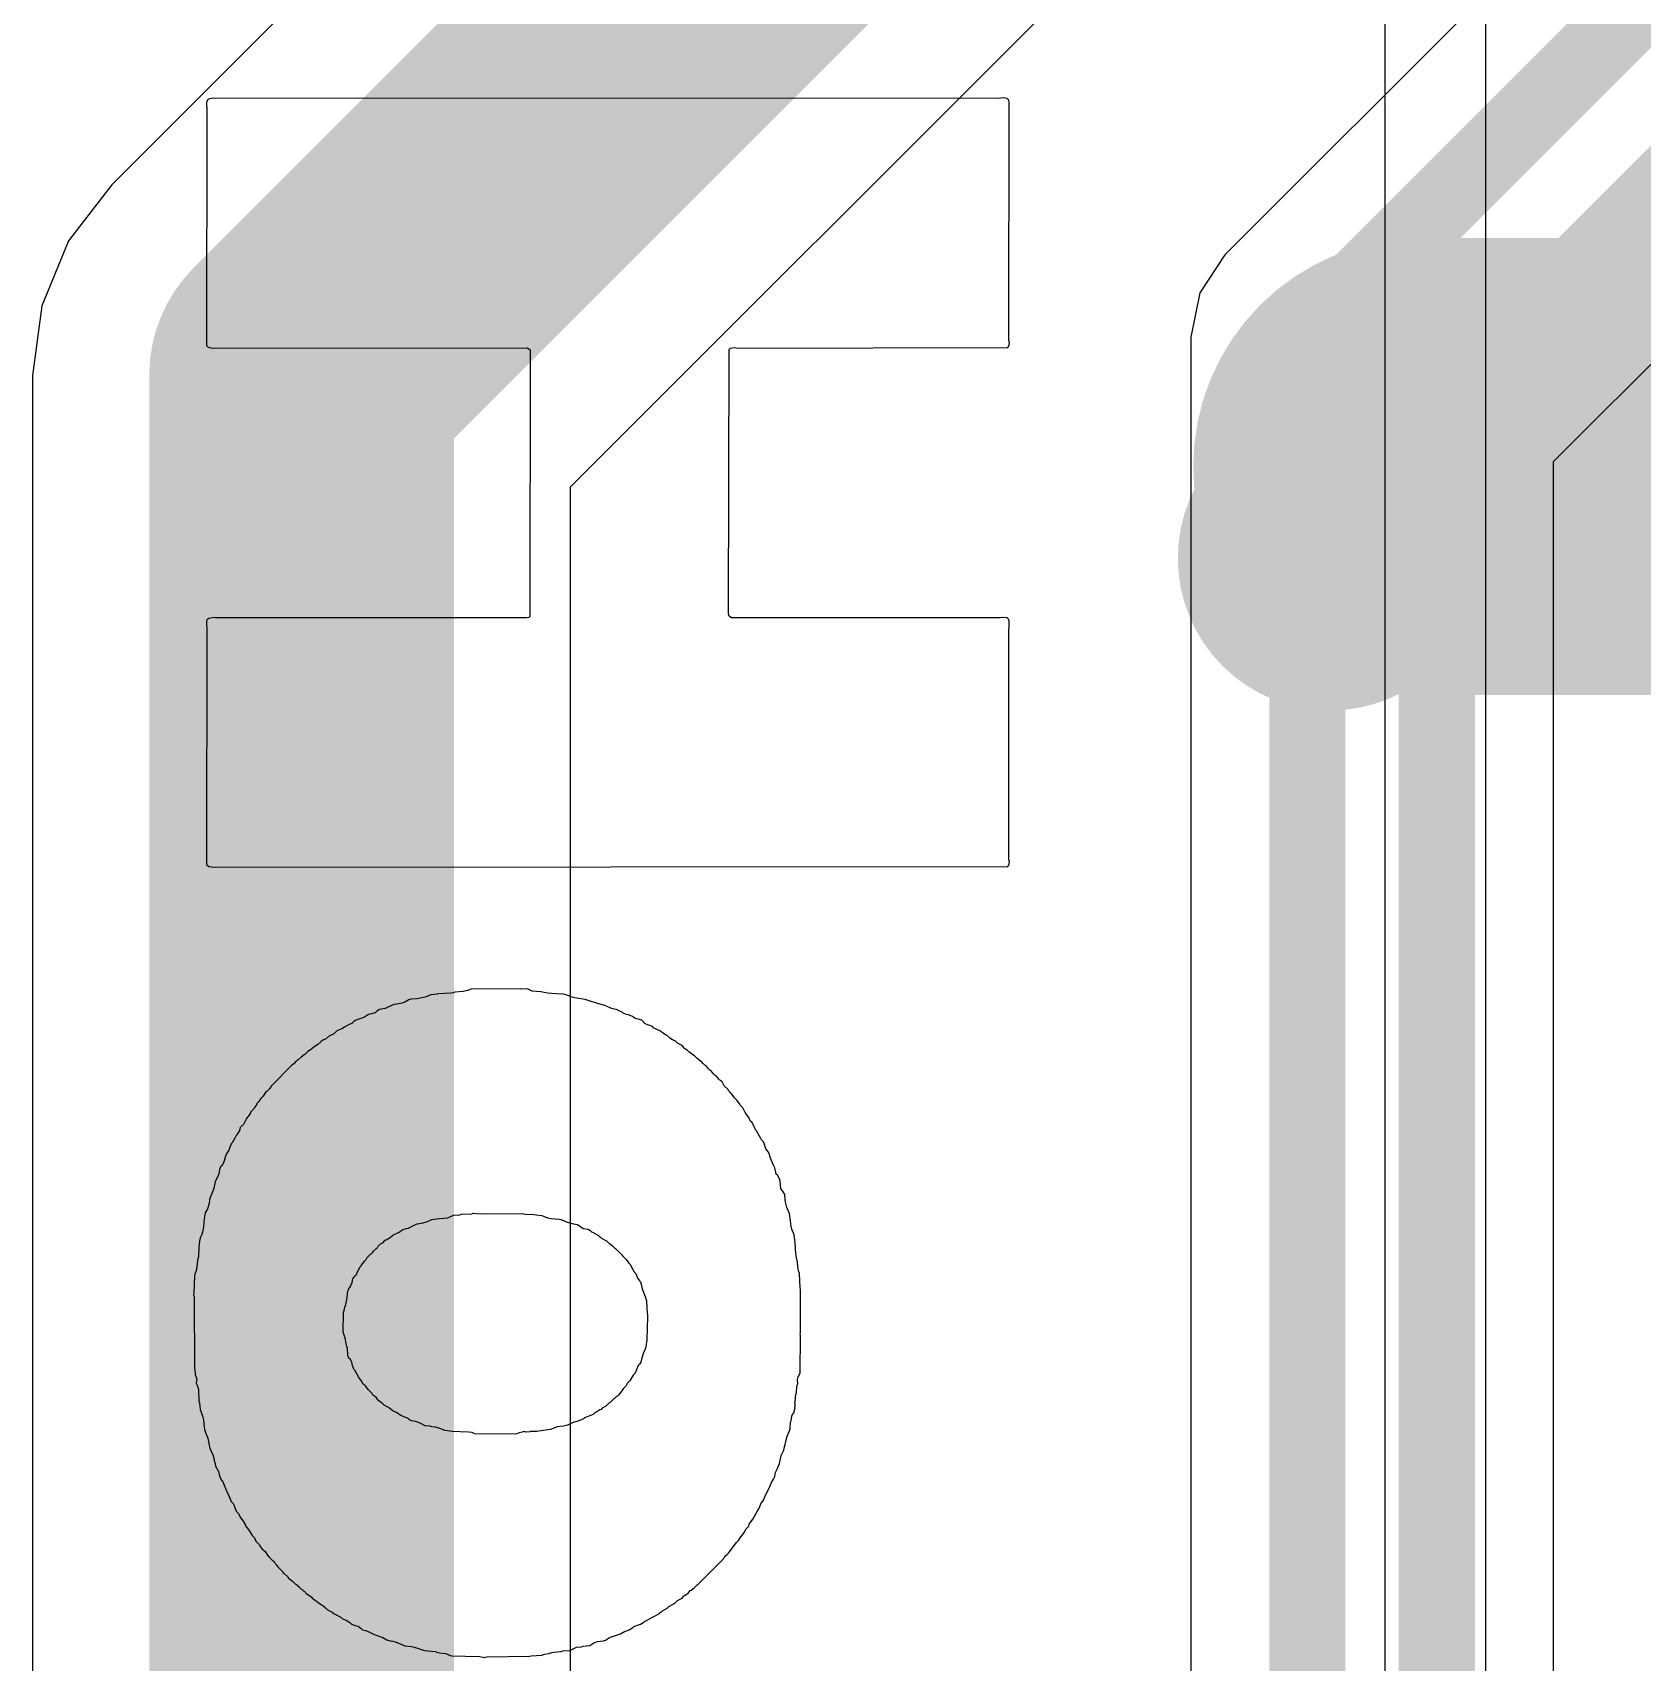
# Model space of a CAD drawing. Header units: inches. Extents: x 0 to 12.8, y -0.1 to 3.5.
# Drawn here: x 0.3127 to 0.524, y 1.3441 to 1.558 of the extents above; entities that cross this region are included whole.
import ezdxf

# ---------------------------------------------------------------- set-up
doc = ezdxf.new("R2010")
doc.units = ezdxf.units.IN
doc.header["$MEASUREMENT"] = 0
for name, color, linetype in [('Bottom Layer', 5, 'Continuous'), ('Bottom Overlay', 54, 'Continuous'), ('Top Layer', 1, 'Continuous')]:
    doc.layers.add(name, color=color, linetype=linetype)

msp = doc.modelspace()

# ---------------------------------------------------------------- linework, layer by layer
at = {"layer": 'Bottom Layer'}
for p, q in [((0.49399, 1.70892), (0.32304, 1.53796)), ((0.3833, 1.49838), (0.57072, 1.6858)), ((0.32304, 1.53796), (0.31743, 1.53065)), ((0.31743, 1.53065), (0.3139, 1.52214)), ((0.3139, 1.52214), (0.3127, 1.513)), ((0.3127, 1.513), (0.3127, 0.904)), ((0.3833, 0.904), (0.3833, 1.49838))]:
    msp.add_line(p, q, dxfattribs=at)
for points, const_width in [([(0.348, 1.513), (0.5561, 1.7211)], 0.04), ([(0.348, 0.904), (0.348, 1.513)], 0.04), ([(0.49502, 1.50102), (0.61657, 1.50102)], 0.06), ([(0.483, 1.489), (0.49502, 1.50102)], 0.04)]:
    msp.add_lwpolyline(points, dxfattribs=dict(at, const_width=const_width))
for points, const_width in [([(0.338, 1.513, 1), (0.358, 1.513, 1)], 0.02), ([(0.338, 1.513, 1), (0.358, 1.513, 1)], 0.02), ([(0.48002, 1.50102, 1), (0.51002, 1.50102, 1)], 0.03), ([(0.48502, 1.50102, 1), (0.50502, 1.50102, 1)], 0.02), ([(0.473, 1.489, 1), (0.493, 1.489, 1)], 0.02)]:
    msp.add_lwpolyline(points, format="xyb", close=True, dxfattribs=dict(at, const_width=const_width))
at = {"layer": 'Bottom Overlay'}
for p, q in [((0.50347, 1.07053), (0.5034, 1.68061)), ((0.49018, 1.66001), (0.49014, 1.08344)), ((0.33564, 1.54917), (0.3355, 1.54882)), ((0.33592, 1.54931), (0.33564, 1.54917)), ((0.33634, 1.54938), (0.33592, 1.54931)), ((0.43942, 1.54935), (0.33634, 1.54938)), ((0.44011, 1.54942), (0.43942, 1.54935)), ((0.4406, 1.54935), (0.44011, 1.54942)), ((0.44081, 1.54914), (0.4406, 1.54935)), ((0.44088, 1.54886), (0.44081, 1.54914)), ((0.3355, 1.54882), (0.33557, 1.54771)), ((0.33557, 1.54771), (0.33554, 1.51692)), ((0.44084, 1.51758), (0.44088, 1.54886)), ((0.33554, 1.51692), (0.33574, 1.51671)), ((0.44091, 1.5173), (0.44084, 1.51758)), ((0.44084, 1.51682), (0.44091, 1.5173)), ((0.33574, 1.51671), (0.3363, 1.51657)), ((0.3363, 1.51657), (0.3776, 1.51661)), ((0.3776, 1.51661), (0.37784, 1.5165)), ((0.37784, 1.5165), (0.37801, 1.51633)), ((0.37801, 1.51633), (0.37794, 1.48133)), ((0.40404, 1.48168), (0.40411, 1.5164)), ((0.40411, 1.5164), (0.40428, 1.51657)), ((0.40428, 1.51657), (0.40477, 1.51664)), ((0.40477, 1.51664), (0.40525, 1.51657)), ((0.40525, 1.51657), (0.44067, 1.51664)), ((0.44067, 1.51664), (0.44084, 1.51682)), ((0.33557, 1.48091), (0.3355, 1.48064)), ((0.3355, 1.48064), (0.33557, 1.47952)), ((0.33581, 1.48109), (0.33557, 1.48091)), ((0.3363, 1.48116), (0.33581, 1.48109)), ((0.33651, 1.48123), (0.3363, 1.48116)), ((0.33672, 1.48116), (0.33651, 1.48123)), ((0.37676, 1.48119), (0.33672, 1.48116)), ((0.37756, 1.48116), (0.37676, 1.48119)), ((0.37784, 1.48123), (0.37756, 1.48116)), ((0.37794, 1.48133), (0.37784, 1.48123)), ((0.40411, 1.4814), (0.40404, 1.48168)), ((0.40442, 1.48116), (0.40411, 1.4814)), ((0.40522, 1.48119), (0.40442, 1.48116)), ((0.43963, 1.48116), (0.40522, 1.48119)), ((0.44011, 1.48123), (0.43963, 1.48116)), ((0.4406, 1.48116), (0.44011, 1.48123)), ((0.44077, 1.48098), (0.4406, 1.48116)), ((0.44088, 1.48074), (0.44077, 1.48098)), ((0.44084, 1.47876), (0.44088, 1.48074)), ((0.33557, 1.47952), (0.33554, 1.4488)), ((0.44084, 1.47869), (0.44084, 1.47876)), ((0.44084, 1.44939), (0.44084, 1.47869)), ((0.33554, 1.4488), (0.33581, 1.44852)), ((0.33581, 1.44852), (0.33651, 1.44846)), ((0.33651, 1.44846), (0.44067, 1.44852)), ((0.44067, 1.44852), (0.44084, 1.4487)), ((0.44091, 1.44919), (0.44084, 1.44939)), ((0.44084, 1.4487), (0.44091, 1.44919)), ((0.36378, 1.43127), (0.36319, 1.43116)), ((0.36434, 1.43141), (0.36378, 1.43127)), ((0.36497, 1.43169), (0.36434, 1.43141)), ((0.3658, 1.43176), (0.36497, 1.43169)), ((0.36601, 1.43183), (0.3658, 1.43176)), ((0.36761, 1.43189), (0.36601, 1.43183)), ((0.36789, 1.43196), (0.36761, 1.43189)), ((0.3681, 1.43203), (0.36789, 1.43196)), ((0.36921, 1.4321), (0.3681, 1.43203)), ((0.36977, 1.43224), (0.36921, 1.4321)), ((0.37012, 1.43238), (0.36977, 1.43224)), ((0.37033, 1.43245), (0.37012, 1.43238)), ((0.37669, 1.43242), (0.37033, 1.43245)), ((0.37763, 1.43245), (0.37669, 1.43242)), ((0.37826, 1.43217), (0.37763, 1.43245)), ((0.37941, 1.43207), (0.37826, 1.43217)), ((0.38007, 1.43196), (0.37941, 1.43207)), ((0.38027, 1.43189), (0.38007, 1.43196)), ((0.38146, 1.43183), (0.38027, 1.43189)), ((0.38236, 1.43176), (0.38146, 1.43183)), ((0.38295, 1.43158), (0.38236, 1.43176)), ((0.38351, 1.43137), (0.38295, 1.43158)), ((0.38386, 1.4313), (0.38351, 1.43137)), ((0.38414, 1.43123), (0.38386, 1.4313)), ((0.35717, 1.42918), (0.35679, 1.42908)), ((0.35766, 1.42932), (0.35717, 1.42918)), ((0.35787, 1.42953), (0.35766, 1.42932)), ((0.35822, 1.42974), (0.35787, 1.42953)), ((0.3585, 1.42981), (0.35822, 1.42974)), ((0.35898, 1.42988), (0.3585, 1.42981)), ((0.35978, 1.43026), (0.35898, 1.42988)), ((0.36013, 1.4304), (0.35978, 1.43026)), ((0.36048, 1.43047), (0.36013, 1.4304)), ((0.36121, 1.43057), (0.36048, 1.43047)), ((0.36166, 1.43075), (0.36121, 1.43057)), ((0.36208, 1.43103), (0.36166, 1.43075)), ((0.36236, 1.43109), (0.36208, 1.43103)), ((0.36319, 1.43116), (0.36236, 1.43109)), ((0.38494, 1.43113), (0.38414, 1.43123)), ((0.38522, 1.43106), (0.38494, 1.43113)), ((0.38602, 1.43082), (0.38522, 1.43106)), ((0.38657, 1.43061), (0.38602, 1.43082)), ((0.38702, 1.4305), (0.38657, 1.43061)), ((0.3873, 1.43043), (0.38702, 1.4305)), ((0.38779, 1.43029), (0.3873, 1.43043)), ((0.38859, 1.42991), (0.38779, 1.43029)), ((0.38904, 1.42981), (0.38859, 1.42991)), ((0.38932, 1.42974), (0.38904, 1.42981)), ((0.38995, 1.42946), (0.38932, 1.42974)), ((0.39009, 1.42939), (0.38995, 1.42946)), ((0.39019, 1.42929), (0.39009, 1.42939)), ((0.39064, 1.42911), (0.39019, 1.42929)), ((0.35283, 1.42706), (0.35258, 1.42689)), ((0.35328, 1.42723), (0.35283, 1.42706)), ((0.35363, 1.42744), (0.35328, 1.42723)), ((0.35425, 1.42779), (0.35363, 1.42744)), ((0.3546, 1.42793), (0.35425, 1.42779)), ((0.35481, 1.42814), (0.3546, 1.42793)), ((0.35505, 1.42831), (0.35481, 1.42814)), ((0.3555, 1.42849), (0.35505, 1.42831)), ((0.35578, 1.42856), (0.3555, 1.42849)), ((0.35624, 1.42873), (0.35578, 1.42856)), ((0.35679, 1.42908), (0.35624, 1.42873)), ((0.39092, 1.42904), (0.39064, 1.42911)), ((0.39141, 1.42883), (0.39092, 1.42904)), ((0.39179, 1.42859), (0.39141, 1.42883)), ((0.39217, 1.42849), (0.39179, 1.42859)), ((0.39266, 1.42835), (0.39217, 1.42849)), ((0.39311, 1.42789), (0.39266, 1.42835)), ((0.39356, 1.42772), (0.39311, 1.42789)), ((0.39405, 1.42751), (0.39356, 1.42772)), ((0.39419, 1.42737), (0.39405, 1.42751)), ((0.3951, 1.42689), (0.39419, 1.42737)), ((0.34966, 1.42487), (0.34928, 1.42455)), ((0.35015, 1.42515), (0.34966, 1.42487)), ((0.35056, 1.42556), (0.35015, 1.42515)), ((0.35081, 1.42574), (0.35056, 1.42556)), ((0.35116, 1.42588), (0.35081, 1.42574)), ((0.35154, 1.42619), (0.35116, 1.42588)), ((0.35189, 1.4264), (0.35154, 1.42619)), ((0.35223, 1.42654), (0.35189, 1.4264)), ((0.35258, 1.42689), (0.35223, 1.42654)), ((0.39523, 1.42682), (0.3951, 1.42689)), ((0.39537, 1.42668), (0.39523, 1.42682)), ((0.39586, 1.4264), (0.39537, 1.42668)), ((0.396, 1.42633), (0.39586, 1.4264)), ((0.39635, 1.42598), (0.396, 1.42633)), ((0.3967, 1.42577), (0.39635, 1.42598)), ((0.39704, 1.42563), (0.3967, 1.42577)), ((0.39732, 1.42535), (0.39704, 1.42563)), ((0.39795, 1.42501), (0.39732, 1.42535)), ((0.39812, 1.42483), (0.39795, 1.42501)), ((0.34715, 1.42285), (0.34698, 1.42261)), ((0.34729, 1.42292), (0.34715, 1.42285)), ((0.34743, 1.42306), (0.34729, 1.42292)), ((0.34757, 1.42313), (0.34743, 1.42306)), ((0.34796, 1.42351), (0.34757, 1.42313)), ((0.34834, 1.42382), (0.34796, 1.42351)), ((0.34848, 1.42389), (0.34834, 1.42382)), ((0.34882, 1.42424), (0.34848, 1.42389)), ((0.34917, 1.42445), (0.34882, 1.42424)), ((0.34928, 1.42455), (0.34917, 1.42445)), ((0.39819, 1.42469), (0.39812, 1.42483)), ((0.3985, 1.42445), (0.39819, 1.42469)), ((0.39864, 1.42438), (0.3985, 1.42445)), ((0.39882, 1.42421), (0.39864, 1.42438)), ((0.3992, 1.42389), (0.39882, 1.42421)), ((0.39955, 1.42368), (0.3992, 1.42389)), ((0.39986, 1.42337), (0.39955, 1.42368)), ((0.40056, 1.42281), (0.39986, 1.42337)), ((0.40063, 1.42268), (0.40056, 1.42281)), ((0.34674, 1.42243), (0.34399, 1.41968)), ((0.34698, 1.42261), (0.34674, 1.42243)), ((0.40073, 1.42264), (0.40063, 1.42268)), ((0.40094, 1.42243), (0.40073, 1.42264)), ((0.40108, 1.42236), (0.40094, 1.42243)), ((0.40125, 1.42219), (0.40108, 1.42236)), ((0.40132, 1.42205), (0.40125, 1.42219)), ((0.40157, 1.42181), (0.40132, 1.42205)), ((0.40171, 1.42174), (0.40157, 1.42181)), ((0.40195, 1.42149), (0.40171, 1.42174)), ((0.40202, 1.42135), (0.40195, 1.42149)), ((0.40226, 1.42111), (0.40202, 1.42135)), ((0.4024, 1.42104), (0.40226, 1.42111)), ((0.40264, 1.4208), (0.4024, 1.42104)), ((0.40271, 1.42066), (0.40264, 1.4208)), ((0.40289, 1.42048), (0.40271, 1.42066)), ((0.34333, 1.41895), (0.34298, 1.4184)), ((0.34347, 1.41902), (0.34333, 1.41895)), ((0.34378, 1.41934), (0.34347, 1.41902)), ((0.34399, 1.41968), (0.34378, 1.41934)), ((0.40303, 1.42041), (0.40289, 1.42048)), ((0.4032, 1.42024), (0.40303, 1.42041)), ((0.40348, 1.41975), (0.4032, 1.42024)), ((0.40397, 1.41927), (0.40348, 1.41975)), ((0.40404, 1.41913), (0.40397, 1.41927)), ((0.40418, 1.41899), (0.40404, 1.41913)), ((0.40425, 1.41885), (0.40418, 1.41899)), ((0.40442, 1.41867), (0.40425, 1.41885)), ((0.40473, 1.41829), (0.40442, 1.41867)), ((0.34134, 1.41634), (0.34128, 1.4162)), ((0.34176, 1.41676), (0.34134, 1.41634)), ((0.34183, 1.4169), (0.34176, 1.41676)), ((0.34211, 1.41732), (0.34183, 1.4169)), ((0.34218, 1.41746), (0.34211, 1.41732)), ((0.34239, 1.41767), (0.34218, 1.41746)), ((0.3426, 1.41801), (0.34239, 1.41767)), ((0.34298, 1.4184), (0.3426, 1.41801)), ((0.4048, 1.41815), (0.40473, 1.41829)), ((0.40515, 1.4178), (0.4048, 1.41815)), ((0.4055, 1.41732), (0.40515, 1.4178)), ((0.40557, 1.41718), (0.4055, 1.41732)), ((0.40592, 1.41683), (0.40557, 1.41718)), ((0.40623, 1.41624), (0.40592, 1.41683)), ((0.33995, 1.41426), (0.33985, 1.41387)), ((0.34037, 1.41467), (0.33995, 1.41426)), ((0.34079, 1.41544), (0.34037, 1.41467)), ((0.34086, 1.41558), (0.34079, 1.41544)), ((0.341, 1.41572), (0.34086, 1.41558)), ((0.34128, 1.4162), (0.341, 1.41572)), ((0.40654, 1.41586), (0.40623, 1.41624)), ((0.40675, 1.41551), (0.40654, 1.41586)), ((0.40689, 1.41516), (0.40675, 1.41551)), ((0.4071, 1.41495), (0.40689, 1.41516)), ((0.40745, 1.41433), (0.4071, 1.41495)), ((0.40759, 1.41398), (0.40745, 1.41433)), ((0.33877, 1.4121), (0.33863, 1.41175)), ((0.33891, 1.41224), (0.33877, 1.4121)), ((0.33926, 1.41286), (0.33891, 1.41224)), ((0.3394, 1.41321), (0.33926, 1.41286)), ((0.3395, 1.41332), (0.3394, 1.41321)), ((0.33985, 1.41387), (0.3395, 1.41332)), ((0.40772, 1.41384), (0.40759, 1.41398)), ((0.40828, 1.4128), (0.40772, 1.41384)), ((0.40835, 1.41266), (0.40828, 1.4128)), ((0.40863, 1.41238), (0.40835, 1.41266)), ((0.40877, 1.41203), (0.40863, 1.41238)), ((0.40891, 1.41147), (0.40877, 1.41203)), ((0.33787, 1.41001), (0.33776, 1.40963)), ((0.33801, 1.4105), (0.33787, 1.41001)), ((0.33818, 1.41088), (0.33801, 1.4105)), ((0.33846, 1.4113), (0.33818, 1.41088)), ((0.33863, 1.41175), (0.33846, 1.4113)), ((0.40912, 1.41126), (0.40891, 1.41147)), ((0.40936, 1.41088), (0.40912, 1.41126)), ((0.40946, 1.4105), (0.40936, 1.41088)), ((0.40953, 1.41022), (0.40946, 1.4105)), ((0.40995, 1.40932), (0.40953, 1.41022)), ((0.337, 1.40782), (0.33675, 1.40737)), ((0.33714, 1.40817), (0.337, 1.40782)), ((0.33724, 1.40876), (0.33714, 1.40817)), ((0.33738, 1.40911), (0.33724, 1.40876)), ((0.33752, 1.40925), (0.33738, 1.40911)), ((0.33776, 1.40963), (0.33752, 1.40925)), ((0.41009, 1.40897), (0.40995, 1.40932)), ((0.4103, 1.40813), (0.41009, 1.40897)), ((0.41044, 1.40799), (0.4103, 1.40813)), ((0.41072, 1.40751), (0.41044, 1.40799)), ((0.3363, 1.4058), (0.33599, 1.40507)), ((0.33644, 1.40615), (0.3363, 1.4058)), ((0.33651, 1.40643), (0.33644, 1.40615)), ((0.33661, 1.40702), (0.33651, 1.40643)), ((0.33675, 1.40737), (0.33661, 1.40702)), ((0.41079, 1.40723), (0.41072, 1.40751)), ((0.41092, 1.40625), (0.41079, 1.40723)), ((0.4112, 1.40584), (0.41092, 1.40625)), ((0.41141, 1.40549), (0.4112, 1.40584)), ((0.33567, 1.40358), (0.33536, 1.40305)), ((0.33585, 1.40431), (0.33567, 1.40358)), ((0.33592, 1.40479), (0.33585, 1.40431)), ((0.33599, 1.40507), (0.33592, 1.40479)), ((0.41148, 1.40479), (0.41141, 1.40549)), ((0.41155, 1.40431), (0.41148, 1.40479)), ((0.41169, 1.40375), (0.41155, 1.40431)), ((0.41204, 1.40298), (0.41169, 1.40375)), ((0.33522, 1.40229), (0.33512, 1.40121)), ((0.33529, 1.40278), (0.33522, 1.40229)), ((0.33536, 1.40305), (0.33529, 1.40278)), ((0.36205, 1.40107), (0.36267, 1.40142)), ((0.36267, 1.40142), (0.36316, 1.40163)), ((0.36316, 1.40163), (0.36396, 1.40173)), ((0.36396, 1.40173), (0.36452, 1.40194)), ((0.36452, 1.40194), (0.36511, 1.40218)), ((0.36511, 1.40218), (0.36538, 1.40225)), ((0.36538, 1.40225), (0.36608, 1.40232)), ((0.36608, 1.40232), (0.36719, 1.40239)), ((0.36719, 1.40239), (0.36796, 1.40274)), ((0.36796, 1.40274), (0.36879, 1.40281)), ((0.36879, 1.40281), (0.369, 1.40288)), ((0.369, 1.40288), (0.37033, 1.40295)), ((0.37033, 1.40295), (0.37053, 1.40302)), ((0.37053, 1.40302), (0.37144, 1.40295)), ((0.37144, 1.40295), (0.37697, 1.40298)), ((0.37697, 1.40298), (0.37739, 1.40291)), ((0.37739, 1.40291), (0.3785, 1.40285)), ((0.3785, 1.40285), (0.37878, 1.40278)), ((0.37878, 1.40278), (0.37954, 1.40271)), ((0.37954, 1.40271), (0.38027, 1.40239)), ((0.38027, 1.40239), (0.38076, 1.40232)), ((0.38076, 1.40232), (0.38181, 1.40225)), ((0.38181, 1.40225), (0.38201, 1.40218)), ((0.38201, 1.40218), (0.38236, 1.40205)), ((0.38236, 1.40205), (0.38285, 1.40184)), ((0.38285, 1.40184), (0.38368, 1.40163)), ((0.38368, 1.40163), (0.38421, 1.40152)), ((0.38421, 1.40152), (0.38494, 1.401)), ((0.41218, 1.40201), (0.41204, 1.40298)), ((0.41225, 1.40131), (0.41218, 1.40201)), ((0.3346, 1.39937), (0.33453, 1.39846)), ((0.33473, 1.39985), (0.3346, 1.39937)), ((0.33491, 1.40024), (0.33473, 1.39985)), ((0.33498, 1.40051), (0.33491, 1.40024)), ((0.33512, 1.40121), (0.33498, 1.40051)), ((0.35836, 1.39898), (0.35871, 1.39919)), ((0.35871, 1.39919), (0.35898, 1.39947)), ((0.35898, 1.39947), (0.35912, 1.39954)), ((0.35912, 1.39954), (0.35961, 1.39982)), ((0.35961, 1.39982), (0.35999, 1.40013)), ((0.35999, 1.40013), (0.3601, 1.40024)), ((0.3601, 1.40024), (0.36055, 1.40041)), ((0.36055, 1.40041), (0.36079, 1.40051)), ((0.36079, 1.40051), (0.36128, 1.40086)), ((0.36128, 1.40086), (0.36177, 1.401)), ((0.36177, 1.401), (0.36205, 1.40107)), ((0.38494, 1.401), (0.3856, 1.4009)), ((0.3856, 1.4009), (0.38584, 1.40079)), ((0.38584, 1.40079), (0.38605, 1.40058)), ((0.38605, 1.40058), (0.38619, 1.40051)), ((0.38619, 1.40051), (0.38695, 1.4001)), ((0.38695, 1.4001), (0.38709, 1.39996)), ((0.38709, 1.39996), (0.38723, 1.39989)), ((0.38723, 1.39989), (0.38737, 1.39975)), ((0.38737, 1.39975), (0.388, 1.3994)), ((0.388, 1.3994), (0.38835, 1.39905)), ((0.41235, 1.40093), (0.41225, 1.40131)), ((0.41263, 1.40017), (0.41235, 1.40093)), ((0.4127, 1.39982), (0.41263, 1.40017)), ((0.41277, 1.39919), (0.4127, 1.39982)), ((0.41287, 1.3977), (0.41277, 1.39919)), ((0.33439, 1.39707), (0.33428, 1.39641)), ((0.33446, 1.39728), (0.33439, 1.39707)), ((0.33453, 1.39846), (0.33446, 1.39728)), ((0.35651, 1.397), (0.35658, 1.39714)), ((0.35658, 1.39714), (0.3569, 1.39752)), ((0.3569, 1.39752), (0.35704, 1.39766)), ((0.35704, 1.39766), (0.35717, 1.39773)), ((0.35717, 1.39773), (0.35735, 1.39791)), ((0.35735, 1.39791), (0.35742, 1.39804)), ((0.35742, 1.39804), (0.35773, 1.39836)), ((0.35773, 1.39836), (0.35787, 1.39843)), ((0.35787, 1.39843), (0.35797, 1.39853)), ((0.35797, 1.39853), (0.35804, 1.39867)), ((0.35804, 1.39867), (0.35836, 1.39898)), ((0.38835, 1.39905), (0.38849, 1.39898)), ((0.38849, 1.39898), (0.38887, 1.39867)), ((0.38887, 1.39867), (0.38911, 1.39843)), ((0.38911, 1.39843), (0.38925, 1.39836)), ((0.38925, 1.39836), (0.39005, 1.39756)), ((0.39005, 1.39756), (0.39012, 1.39742)), ((0.39012, 1.39742), (0.39061, 1.39693)), ((0.41294, 1.39721), (0.41287, 1.3977)), ((0.41308, 1.39665), (0.41294, 1.39721)), ((0.334, 1.39502), (0.33393, 1.39474)), ((0.33414, 1.39537), (0.334, 1.39502)), ((0.33421, 1.39564), (0.33414, 1.39537)), ((0.33428, 1.39641), (0.33421, 1.39564)), ((0.35498, 1.39477), (0.35519, 1.39498)), ((0.35519, 1.39498), (0.35533, 1.39533)), ((0.35533, 1.39533), (0.35568, 1.39596)), ((0.35568, 1.39596), (0.35582, 1.3961)), ((0.35582, 1.3961), (0.35589, 1.39624)), ((0.35589, 1.39624), (0.35624, 1.39672)), ((0.35624, 1.39672), (0.35651, 1.397)), ((0.39061, 1.39693), (0.39068, 1.39679)), ((0.39068, 1.39679), (0.39099, 1.39641)), ((0.39099, 1.39641), (0.39116, 1.39624)), ((0.39116, 1.39624), (0.39123, 1.3961)), ((0.39123, 1.3961), (0.39165, 1.39533)), ((0.39165, 1.39533), (0.39186, 1.39512)), ((0.39186, 1.39512), (0.392, 1.39477)), ((0.41315, 1.39596), (0.41308, 1.39665)), ((0.41322, 1.39547), (0.41315, 1.39596)), ((0.41336, 1.39512), (0.41322, 1.39547)), ((0.41343, 1.39324), (0.41336, 1.39512)), ((0.33393, 1.39474), (0.33387, 1.39251)), ((0.35404, 1.39251), (0.35411, 1.39286)), ((0.35411, 1.39286), (0.35425, 1.39321)), ((0.35425, 1.39321), (0.35436, 1.39331)), ((0.35436, 1.39331), (0.35443, 1.39345)), ((0.35443, 1.39345), (0.35463, 1.39394)), ((0.35463, 1.39394), (0.35474, 1.39439)), ((0.35474, 1.39439), (0.35498, 1.39477)), ((0.392, 1.39477), (0.39207, 1.3945)), ((0.39207, 1.3945), (0.39238, 1.39411)), ((0.39238, 1.39411), (0.39249, 1.39401)), ((0.39249, 1.39401), (0.39263, 1.39352)), ((0.39263, 1.39352), (0.3927, 1.3931)), ((0.3927, 1.3931), (0.39311, 1.39206)), ((0.4135, 1.39303), (0.41343, 1.39324)), ((0.41346, 1.38966), (0.4135, 1.39303)), ((0.33387, 1.39251), (0.33383, 1.39227)), ((0.33383, 1.39227), (0.3339, 1.39206)), ((0.3339, 1.39206), (0.33393, 1.38256)), ((0.35359, 1.39025), (0.35366, 1.39067)), ((0.35366, 1.39067), (0.3538, 1.39102)), ((0.3538, 1.39102), (0.3539, 1.39147)), ((0.3539, 1.39147), (0.35397, 1.39189)), ((0.35397, 1.39189), (0.35404, 1.39251)), ((0.39311, 1.39206), (0.39325, 1.3915)), ((0.39325, 1.3915), (0.39332, 1.3906)), ((0.35345, 1.3874), (0.35352, 1.39004)), ((0.35352, 1.39004), (0.35359, 1.39025)), ((0.39332, 1.3906), (0.39339, 1.38949)), ((0.39339, 1.38949), (0.39332, 1.38635)), ((0.4135, 1.38733), (0.41346, 1.38966)), ((0.3537, 1.3866), (0.35345, 1.3874)), ((0.35383, 1.3859), (0.3537, 1.3866)), ((0.39332, 1.38635), (0.39325, 1.38615)), ((0.41343, 1.38712), (0.4135, 1.38733)), ((0.4135, 1.38698), (0.41343, 1.38712)), ((0.41343, 1.38204), (0.4135, 1.38698)), ((0.35394, 1.38552), (0.35383, 1.3859)), ((0.35401, 1.38531), (0.35394, 1.38552)), ((0.35408, 1.38434), (0.35401, 1.38531)), ((0.35422, 1.38399), (0.35408, 1.38434)), ((0.39283, 1.38462), (0.3927, 1.38413)), ((0.39304, 1.3851), (0.39283, 1.38462)), ((0.39318, 1.38545), (0.39304, 1.3851)), ((0.39325, 1.38615), (0.39318, 1.38545)), ((0.33393, 1.38256), (0.33397, 1.38253)), ((0.33397, 1.38253), (0.33404, 1.38183)), ((0.35436, 1.38385), (0.35422, 1.38399)), ((0.3546, 1.38347), (0.35436, 1.38385)), ((0.3547, 1.38302), (0.3546, 1.38347)), ((0.35484, 1.38253), (0.3547, 1.38302)), ((0.35498, 1.38239), (0.35484, 1.38253)), ((0.3555, 1.38145), (0.35498, 1.38239)), ((0.39179, 1.38211), (0.39172, 1.38197)), ((0.39189, 1.38221), (0.39179, 1.38211)), ((0.392, 1.3826), (0.39189, 1.38221)), ((0.39214, 1.38295), (0.392, 1.3826)), ((0.39221, 1.38308), (0.39214, 1.38295)), ((0.39235, 1.38322), (0.39221, 1.38308)), ((0.39252, 1.38347), (0.39235, 1.38322)), ((0.39263, 1.38385), (0.39252, 1.38347)), ((0.3927, 1.38413), (0.39263, 1.38385)), ((0.33404, 1.38183), (0.33418, 1.38148)), ((0.33418, 1.38148), (0.33425, 1.38121)), ((0.33425, 1.38121), (0.33418, 1.38072)), ((0.33418, 1.38072), (0.33425, 1.38051)), ((0.33425, 1.38051), (0.33439, 1.38016)), ((0.33439, 1.38016), (0.33446, 1.37988)), ((0.35582, 1.38107), (0.3555, 1.38145)), ((0.3561, 1.38058), (0.35582, 1.38107)), ((0.3562, 1.38054), (0.3561, 1.38058)), ((0.35634, 1.38041), (0.3562, 1.38054)), ((0.35665, 1.38002), (0.35634, 1.38041)), ((0.35672, 1.37988), (0.35665, 1.38002)), ((0.39019, 1.37995), (0.39012, 1.37981)), ((0.39054, 1.3803), (0.39019, 1.37995)), ((0.39075, 1.38065), (0.39054, 1.3803)), ((0.39109, 1.381), (0.39075, 1.38065)), ((0.39151, 1.38176), (0.39109, 1.381)), ((0.39172, 1.38197), (0.39151, 1.38176)), ((0.41294, 1.37947), (0.41301, 1.3803)), ((0.41301, 1.3803), (0.41315, 1.38065)), ((0.41308, 1.38114), (0.41315, 1.38141)), ((0.41315, 1.38065), (0.41308, 1.38114)), ((0.41315, 1.38141), (0.41343, 1.38204)), ((0.33446, 1.37988), (0.33453, 1.37835)), ((0.33453, 1.37835), (0.3346, 1.37814)), ((0.3346, 1.37814), (0.33467, 1.37724)), ((0.35721, 1.3794), (0.35672, 1.37988)), ((0.35728, 1.37926), (0.35721, 1.3794)), ((0.35745, 1.37908), (0.35728, 1.37926)), ((0.35759, 1.37901), (0.35745, 1.37908)), ((0.35784, 1.37877), (0.35759, 1.37901)), ((0.3579, 1.37863), (0.35784, 1.37877)), ((0.35815, 1.37839), (0.3579, 1.37863)), ((0.35829, 1.37832), (0.35815, 1.37839)), ((0.3585, 1.37811), (0.35829, 1.37832)), ((0.35864, 1.37804), (0.3585, 1.37811)), ((0.35884, 1.37783), (0.35864, 1.37804)), ((0.35933, 1.37755), (0.35884, 1.37783)), ((0.38835, 1.37811), (0.38793, 1.37769)), ((0.38849, 1.37818), (0.38835, 1.37811)), ((0.38897, 1.37867), (0.38849, 1.37818)), ((0.38911, 1.37874), (0.38897, 1.37867)), ((0.38932, 1.37894), (0.38911, 1.37874)), ((0.38946, 1.37901), (0.38932, 1.37894)), ((0.38963, 1.37919), (0.38946, 1.37901)), ((0.39012, 1.37981), (0.38963, 1.37919)), ((0.41273, 1.37807), (0.4128, 1.37828)), ((0.41277, 1.37797), (0.41273, 1.37807)), ((0.41273, 1.37731), (0.41277, 1.37797)), ((0.4128, 1.37828), (0.41287, 1.37926)), ((0.41287, 1.37926), (0.41294, 1.37947)), ((0.33467, 1.37724), (0.3348, 1.37689)), ((0.3348, 1.37689), (0.33505, 1.37623)), ((0.33505, 1.37623), (0.33512, 1.37588)), ((0.33512, 1.37588), (0.33519, 1.37533)), ((0.35947, 1.37748), (0.35933, 1.37755)), ((0.35957, 1.37738), (0.35947, 1.37748)), ((0.35996, 1.37707), (0.35957, 1.37738)), ((0.3601, 1.377), (0.35996, 1.37707)), ((0.36044, 1.37686), (0.3601, 1.377)), ((0.36093, 1.37651), (0.36044, 1.37686)), ((0.36107, 1.37644), (0.36093, 1.37651)), ((0.36142, 1.3763), (0.36107, 1.37644)), ((0.36191, 1.37609), (0.36142, 1.3763)), ((0.36205, 1.37602), (0.36191, 1.37609)), ((0.36218, 1.37588), (0.36205, 1.37602)), ((0.36243, 1.37578), (0.36218, 1.37588)), ((0.36295, 1.37567), (0.36243, 1.37578)), ((0.36323, 1.3756), (0.36295, 1.37567)), ((0.38438, 1.37574), (0.384, 1.37564)), ((0.38501, 1.37602), (0.38438, 1.37574)), ((0.38515, 1.37609), (0.38501, 1.37602)), ((0.38525, 1.3762), (0.38515, 1.37609)), ((0.38591, 1.37644), (0.38525, 1.3762)), ((0.38626, 1.37658), (0.38591, 1.37644)), ((0.38647, 1.37679), (0.38626, 1.37658)), ((0.38661, 1.37686), (0.38647, 1.37679)), ((0.38716, 1.37721), (0.38661, 1.37686)), ((0.3873, 1.37727), (0.38716, 1.37721)), ((0.38744, 1.37741), (0.3873, 1.37727)), ((0.38793, 1.37769), (0.38744, 1.37741)), ((0.41218, 1.37557), (0.41225, 1.37578)), ((0.41225, 1.37578), (0.41235, 1.37637)), ((0.41235, 1.37637), (0.41249, 1.37672)), ((0.41249, 1.37672), (0.41259, 1.37682)), ((0.41259, 1.37682), (0.41273, 1.37731)), ((0.33519, 1.37533), (0.33526, 1.37463)), ((0.33526, 1.37463), (0.33533, 1.37435)), ((0.33533, 1.37435), (0.33547, 1.374)), ((0.33547, 1.374), (0.33564, 1.37362)), ((0.33564, 1.37362), (0.33578, 1.37306)), ((0.36358, 1.37547), (0.36323, 1.3756)), ((0.3642, 1.37512), (0.36358, 1.37547)), ((0.36483, 1.37505), (0.3642, 1.37512)), ((0.36511, 1.37498), (0.36483, 1.37505)), ((0.36559, 1.37491), (0.36511, 1.37498)), ((0.36629, 1.3747), (0.36559, 1.37491)), ((0.36678, 1.37449), (0.36629, 1.3747)), ((0.36747, 1.37442), (0.36678, 1.37449)), ((0.36775, 1.37435), (0.36747, 1.37442)), ((0.36991, 1.37428), (0.36775, 1.37435)), ((0.37039, 1.37421), (0.36991, 1.37428)), ((0.37074, 1.37407), (0.37039, 1.37421)), ((0.3761, 1.374), (0.37074, 1.37407)), ((0.37655, 1.37418), (0.3761, 1.374)), ((0.37694, 1.37428), (0.37655, 1.37418)), ((0.37721, 1.37435), (0.37694, 1.37428)), ((0.37742, 1.37428), (0.37721, 1.37435)), ((0.37794, 1.37432), (0.37742, 1.37428)), ((0.37798, 1.37435), (0.37794, 1.37432)), ((0.37888, 1.37435), (0.37798, 1.37435)), ((0.37972, 1.37449), (0.37888, 1.37435)), ((0.38069, 1.37463), (0.37972, 1.37449)), ((0.38104, 1.37477), (0.38069, 1.37463)), ((0.38153, 1.37498), (0.38104, 1.37477)), ((0.38236, 1.37505), (0.38153, 1.37498)), ((0.38292, 1.37519), (0.38236, 1.37505)), ((0.38337, 1.37543), (0.38292, 1.37519)), ((0.38372, 1.37557), (0.38337, 1.37543)), ((0.384, 1.37564), (0.38372, 1.37557)), ((0.41148, 1.37265), (0.41173, 1.37373)), ((0.41173, 1.37373), (0.41204, 1.37446)), ((0.41204, 1.37446), (0.41211, 1.37473)), ((0.41211, 1.37473), (0.41218, 1.37557)), ((0.33578, 1.37306), (0.33585, 1.37258)), ((0.33585, 1.37258), (0.33592, 1.3723)), ((0.33592, 1.3723), (0.33616, 1.37164)), ((0.33616, 1.37164), (0.33634, 1.37133)), ((0.41096, 1.37122), (0.41127, 1.37181)), ((0.41127, 1.37181), (0.41148, 1.37265)), ((0.33634, 1.37133), (0.33647, 1.37084)), ((0.33647, 1.37084), (0.33654, 1.37056)), ((0.33654, 1.37056), (0.33665, 1.37011)), ((0.33665, 1.37011), (0.33672, 1.36983)), ((0.33672, 1.36983), (0.3371, 1.3691)), ((0.41019, 1.36899), (0.4104, 1.36941)), ((0.4104, 1.36941), (0.41072, 1.37014)), ((0.41072, 1.37014), (0.41096, 1.37122)), ((0.3371, 1.3691), (0.33724, 1.36854)), ((0.33724, 1.36854), (0.33741, 1.36809)), ((0.33741, 1.36809), (0.33769, 1.36767)), ((0.33769, 1.36767), (0.33783, 1.36732)), ((0.33783, 1.36732), (0.33804, 1.36677)), ((0.40912, 1.36639), (0.40946, 1.36715)), ((0.40946, 1.36715), (0.40964, 1.3676)), ((0.40964, 1.3676), (0.40995, 1.36812)), ((0.40995, 1.36812), (0.41009, 1.36847)), ((0.41009, 1.36847), (0.41019, 1.36899)), ((0.33804, 1.36677), (0.33818, 1.36642)), ((0.33818, 1.36642), (0.33828, 1.36632)), ((0.33828, 1.36632), (0.33849, 1.36583)), ((0.33849, 1.36583), (0.33874, 1.36517)), ((0.33874, 1.36517), (0.33905, 1.36485)), ((0.40828, 1.36485), (0.40863, 1.36534)), ((0.40863, 1.36534), (0.40887, 1.366)), ((0.40887, 1.366), (0.40912, 1.36639)), ((0.33905, 1.36485), (0.33912, 1.36472)), ((0.33912, 1.36472), (0.33926, 1.36437)), ((0.33926, 1.36437), (0.33943, 1.36392)), ((0.33943, 1.36392), (0.33974, 1.3636)), ((0.33974, 1.3636), (0.33995, 1.36312)), ((0.33995, 1.36312), (0.34002, 1.36298)), ((0.34002, 1.36298), (0.34034, 1.36259)), ((0.40675, 1.36221), (0.40724, 1.36284)), ((0.40724, 1.36284), (0.40779, 1.36388)), ((0.40779, 1.36388), (0.408, 1.36423)), ((0.408, 1.36423), (0.40821, 1.36472)), ((0.40821, 1.36472), (0.40828, 1.36485)), ((0.34034, 1.36259), (0.34065, 1.36207)), ((0.34065, 1.36207), (0.34072, 1.36186)), ((0.34072, 1.36186), (0.34103, 1.36148)), ((0.34103, 1.36148), (0.34152, 1.36071)), ((0.34152, 1.36071), (0.34183, 1.3604)), ((0.40564, 1.36054), (0.40592, 1.36082)), ((0.40592, 1.36082), (0.40598, 1.36096)), ((0.40598, 1.36096), (0.40633, 1.36158)), ((0.40633, 1.36158), (0.40668, 1.36193)), ((0.40668, 1.36193), (0.40675, 1.36221)), ((0.34183, 1.3604), (0.34201, 1.35995)), ((0.34201, 1.35995), (0.34246, 1.3595)), ((0.34246, 1.3595), (0.34253, 1.35936)), ((0.34253, 1.35936), (0.34284, 1.35891)), ((0.34284, 1.35891), (0.34298, 1.35884)), ((0.34298, 1.35884), (0.34322, 1.35859)), ((0.34322, 1.35859), (0.34343, 1.35824)), ((0.40411, 1.35852), (0.40508, 1.35978)), ((0.40508, 1.35978), (0.40536, 1.36005)), ((0.40536, 1.36005), (0.40564, 1.36054)), ((0.34343, 1.35824), (0.34361, 1.358)), ((0.34361, 1.358), (0.34371, 1.35797)), ((0.34371, 1.35797), (0.34378, 1.35783)), ((0.34378, 1.35783), (0.34423, 1.35737)), ((0.34423, 1.35737), (0.34434, 1.35734)), ((0.34434, 1.35734), (0.34441, 1.3572)), ((0.34441, 1.3572), (0.34455, 1.35706)), ((0.34455, 1.35706), (0.34462, 1.35692)), ((0.34462, 1.35692), (0.34493, 1.35654)), ((0.34493, 1.35654), (0.34552, 1.35595)), ((0.40004, 1.35431), (0.40334, 1.35762)), ((0.40334, 1.35762), (0.40341, 1.35776)), ((0.40341, 1.35776), (0.40355, 1.3579)), ((0.40355, 1.3579), (0.40362, 1.35804)), ((0.40362, 1.35804), (0.40372, 1.35814)), ((0.40372, 1.35814), (0.40386, 1.35821)), ((0.40386, 1.35821), (0.40404, 1.35838)), ((0.40404, 1.35838), (0.40411, 1.35852)), ((0.34552, 1.35595), (0.34555, 1.35584)), ((0.34555, 1.35584), (0.34569, 1.35577)), ((0.34569, 1.35577), (0.34622, 1.35525)), ((0.34622, 1.35525), (0.34625, 1.35515)), ((0.34625, 1.35515), (0.34639, 1.35508)), ((0.34639, 1.35508), (0.34667, 1.3548)), ((0.34667, 1.3548), (0.34681, 1.35473)), ((0.34681, 1.35473), (0.34722, 1.35431)), ((0.34722, 1.35431), (0.34736, 1.35424)), ((0.3999, 1.35424), (0.40004, 1.35431)), ((0.34736, 1.35424), (0.34757, 1.35403)), ((0.34757, 1.35403), (0.34768, 1.354)), ((0.34768, 1.354), (0.34775, 1.35386)), ((0.34775, 1.35386), (0.34792, 1.35369)), ((0.34792, 1.35369), (0.34806, 1.35362)), ((0.34806, 1.35362), (0.3482, 1.35348)), ((0.3482, 1.35348), (0.34834, 1.35341)), ((0.34834, 1.35341), (0.34858, 1.35317)), ((0.34858, 1.35317), (0.34862, 1.35306)), ((0.34862, 1.35306), (0.34876, 1.35299)), ((0.34876, 1.35299), (0.34924, 1.35264)), ((0.34924, 1.35264), (0.34952, 1.35236)), ((0.34952, 1.35236), (0.34966, 1.3523)), ((0.34966, 1.3523), (0.35063, 1.3516)), ((0.39697, 1.35181), (0.39732, 1.35216)), ((0.39732, 1.35216), (0.39795, 1.3525)), ((0.39795, 1.3525), (0.39816, 1.35278)), ((0.39816, 1.35278), (0.3983, 1.35285)), ((0.3983, 1.35285), (0.39878, 1.3532)), ((0.39878, 1.3532), (0.39899, 1.35348)), ((0.39899, 1.35348), (0.39913, 1.35355)), ((0.39913, 1.35355), (0.39951, 1.35386)), ((0.39951, 1.35386), (0.3999, 1.35424)), ((0.35063, 1.3516), (0.35077, 1.35153)), ((0.35077, 1.35153), (0.35116, 1.35122)), ((0.35116, 1.35122), (0.3514, 1.35097)), ((0.3514, 1.35097), (0.35203, 1.35063)), ((0.35203, 1.35063), (0.35216, 1.35049)), ((0.35216, 1.35049), (0.3523, 1.35042)), ((0.3523, 1.35042), (0.35321, 1.34993)), ((0.39398, 1.34993), (0.39433, 1.35014)), ((0.39433, 1.35014), (0.39496, 1.35049)), ((0.39496, 1.35049), (0.3951, 1.35063)), ((0.3951, 1.35063), (0.39523, 1.35069)), ((0.39523, 1.35069), (0.39537, 1.35083)), ((0.39537, 1.35083), (0.396, 1.35118)), ((0.396, 1.35118), (0.39621, 1.35139)), ((0.39621, 1.35139), (0.39697, 1.35181)), ((0.35321, 1.34993), (0.35335, 1.34979)), ((0.35335, 1.34979), (0.35383, 1.34958)), ((0.35383, 1.34958), (0.35432, 1.3493)), ((0.35432, 1.3493), (0.35453, 1.34909)), ((0.35453, 1.34909), (0.35467, 1.34903)), ((0.35467, 1.34903), (0.35502, 1.34889)), ((0.35502, 1.34889), (0.35543, 1.34882)), ((0.35543, 1.34882), (0.35582, 1.3485)), ((0.35582, 1.3485), (0.35599, 1.34833)), ((0.35599, 1.34833), (0.35637, 1.34822)), ((0.35637, 1.34822), (0.35665, 1.34816)), ((0.35665, 1.34816), (0.35752, 1.3477)), ((0.38984, 1.34781), (0.39036, 1.34812)), ((0.39036, 1.34812), (0.39064, 1.34819)), ((0.39064, 1.34819), (0.39099, 1.34833)), ((0.39099, 1.34833), (0.39148, 1.34861)), ((0.39148, 1.34861), (0.39162, 1.34875)), ((0.39162, 1.34875), (0.39249, 1.34906)), ((0.39249, 1.34906), (0.3929, 1.34934)), ((0.3929, 1.34934), (0.39301, 1.34944)), ((0.39301, 1.34944), (0.39336, 1.34958)), ((0.39336, 1.34958), (0.39398, 1.34993)), ((0.35752, 1.3477), (0.3578, 1.34763)), ((0.3578, 1.34763), (0.35867, 1.34732)), ((0.35867, 1.34732), (0.35919, 1.34701)), ((0.35919, 1.34701), (0.35964, 1.3469)), ((0.35964, 1.3469), (0.35999, 1.34683)), ((0.35999, 1.34683), (0.36027, 1.34676)), ((0.36027, 1.34676), (0.36083, 1.34655)), ((0.36083, 1.34655), (0.36156, 1.34624)), ((0.36156, 1.34624), (0.36243, 1.34614)), ((0.36243, 1.34614), (0.36278, 1.34607)), ((0.36278, 1.34607), (0.36333, 1.34586)), ((0.36333, 1.34586), (0.36413, 1.34562)), ((0.3832, 1.34562), (0.3841, 1.34603)), ((0.3841, 1.34603), (0.38473, 1.3461)), ((0.38473, 1.3461), (0.38494, 1.34617)), ((0.38494, 1.34617), (0.38581, 1.34628)), ((0.38581, 1.34628), (0.38636, 1.34662)), ((0.38636, 1.34662), (0.38682, 1.3468)), ((0.38682, 1.3468), (0.38762, 1.3469)), ((0.38762, 1.3469), (0.38789, 1.34697)), ((0.38789, 1.34697), (0.38828, 1.34722)), ((0.38828, 1.34722), (0.38862, 1.34742)), ((0.38862, 1.34742), (0.38908, 1.34753)), ((0.38908, 1.34753), (0.38984, 1.34781)), ((0.36413, 1.34562), (0.36462, 1.34555)), ((0.36462, 1.34555), (0.36552, 1.34548)), ((0.36552, 1.34548), (0.36573, 1.34541)), ((0.36573, 1.34541), (0.36612, 1.3453)), ((0.36612, 1.3453), (0.36695, 1.34523)), ((0.36695, 1.34523), (0.3674, 1.34499)), ((0.3674, 1.34499), (0.36768, 1.34492)), ((0.36768, 1.34492), (0.37133, 1.34482)), ((0.37133, 1.34482), (0.37206, 1.34471)), ((0.37206, 1.34471), (0.37227, 1.34478)), ((0.37227, 1.34478), (0.37791, 1.34485)), ((0.37791, 1.34485), (0.37812, 1.34492)), ((0.37812, 1.34492), (0.37951, 1.34499)), ((0.37951, 1.34499), (0.37986, 1.34513)), ((0.37986, 1.34513), (0.38045, 1.34523)), ((0.38045, 1.34523), (0.38083, 1.34534)), ((0.38083, 1.34534), (0.38111, 1.34541)), ((0.38111, 1.34541), (0.38201, 1.34548)), ((0.38201, 1.34548), (0.38229, 1.34555)), ((0.38229, 1.34555), (0.3832, 1.34562))]:
    msp.add_line(p, q, dxfattribs=at)
at = {"layer": 'Top Layer'}
for p, q in [((0.56371, 1.62333), (0.46919, 1.52881)), ((0.51229, 1.50167), (0.60561, 1.59499)), ((0.46919, 1.52881), (0.46587, 1.52385)), ((0.46587, 1.52385), (0.46471, 1.518)), ((0.46471, 1.518), (0.46471, 0.432)), ((0.51229, 0.44538), (0.51229, 1.50167))]:
    msp.add_line(p, q, dxfattribs=at)
at = {"layer": 'Top Layer', "const_width": 0.01}
for points in [[(0.48, 1.518), (0.579, 1.617)], [(0.497, 1.508), (0.598, 1.609)], [(0.48, 0.432), (0.48, 1.518)], [(0.497, 0.43904), (0.497, 1.508)]]:
    msp.add_lwpolyline(points, dxfattribs=at)
at = {"layer": 'Top Layer', "const_width": 0.005}
for points in [[(0.4775, 1.518, 1), (0.4825, 1.518, 1)], [(0.4775, 1.518, 1), (0.4825, 1.518, 1)], [(0.4945, 1.508, 1), (0.4995, 1.508, 1)], [(0.4945, 1.508, 1), (0.4995, 1.508, 1)]]:
    msp.add_lwpolyline(points, format="xyb", close=True, dxfattribs=at)

doc.saveas('drawing.dxf')
